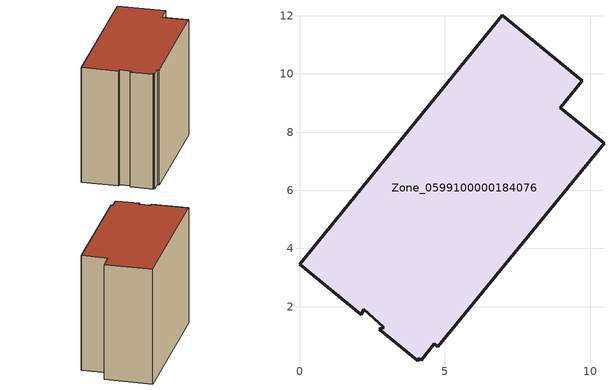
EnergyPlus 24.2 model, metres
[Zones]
Zone_0599100000184076
 floor ground (C_G): 4.18,0.16 4.11,0.22 4.07,0.14 2.75,1.22 2.9,1.3 2.21,1.91 2.12,1.73 0,3.46 6.97,12.02 9.73,9.77 8.97,8.84 10.47,7.62 4.75,0.62 4.64,0.72 z0
 wall outside (C_F): 6.97,12.02 0,3.46 2.12,1.73 2.21,1.91 2.9,1.3 2.75,1.22 4.07,0.14 4.11,0.22 4.18,0.16 4.64,0.72 4.75,0.62 10.47,7.62 8.97,8.84 9.73,9.77 6.97,12.02 z0:8.9
 roof outside (C_R): 4.11,0.22 4.18,0.16 4.64,0.72 4.75,0.62 10.47,7.62 8.97,8.84 9.73,9.77 6.97,12.02 0,3.46 2.12,1.73 2.21,1.91 2.9,1.3 2.75,1.22 4.07,0.14 z8.9
[BUILDING]
Pand.0599100000184076: North Axis=0; Terrain=City; Loads Convergence Tolerance Value=0.04; Temperature Convergence Tolerance Value=0.4; Solar Distribution=FullExterior; Maximum Number of Warmup Days=25; Minimum Number of Warmup Days=1
[Site:Location]
Rotterdam.The.Hague.AP_ZH_NLD Design_Conditions: Latitude=51.96; Longitude=4.45; Time Zone=1; Elevation=-4.5
[SITE:GROUNDTEMPERATURE:BUILDINGSURFACE]
18, 18, 18, 18, 18, 18, 18, 18, 18, 18, 18, 18
[MATERIAL] Thermal Absorptance=0.9; Solar Absorptance=0.7; Visible Absorptance=0.7
Name | Roughness | Thickness | Conductivity | Density | Specific Heat
G.TC.1946 | MediumSmooth | 0.15 | 1 | 540 | 1210
F.TC.1946 | Rough | 0.3 | 0.857143 | 1920 | 840
R.TC.1946 | MediumRough | 0.2 | 0.909091 | 1500 | 1000
[CONSTRUCTION]
C_G: G.TC.1946
C_F: F.TC.1946
C_R: R.TC.1946
[ZONE]
Zone_0599100000184076: Type=1; Multiplier=1; Ceiling Height=Autocalculate; Volume=Autocalculate; Floor Area=autocalculate; Part of Total Floor Area=Yes
[ZONEINFILTRATION:DESIGNFLOWRATE]
Infil_Zone_0599100000184076: Zone or ZoneList or Space or SpaceList=Zone_0599100000184076; Schedule=AlwaysOn; Design Flow Rate Calculation Method=Flow/Area; Flow Rate per Floor Area=0.003; Constant Term Coefficient=1; Temperature Term Coefficient=0; Velocity Term Coefficient=0; Velocity Squared Term Coefficient=0
[HVACTEMPLATE:ZONE:IDEALLOADSAIRSYSTEM]
Zone_0599100000184076: Maximum Heating Supply Air Temperature=50; Minimum Cooling Supply Air Temperature=13; Maximum Heating Supply Air Humidity Ratio=0.0156; Minimum Cooling Supply Air Humidity Ratio=0.0077; Heating Limit=NoLimit; Cooling Limit=NoLimit; Dehumidification Control Type=ConstantSensibleHeatRatio; Cooling Sensible Heat Ratio=0.7; Dehumidification Setpoint=60; Humidification Control Type=None; Humidification Setpoint=30; Outdoor Air Method=None; Outdoor Air Flow Rate per Person=0.00944; Outdoor Air Flow Rate per Zone Floor Area=0; Outdoor Air Flow Rate per Zone=0; Demand Controlled Ventilation Type=None; Outdoor Air Economizer Type=NoEconomizer; Heat Recovery Type=None; Sensible Heat Recovery Effectiveness=0.7; Latent Heat Recovery Effectiveness=0.65
[ZONECONTROL:THERMOSTAT]
ThermostatControl_Zone_0599100000184076: Zone or ZoneList=Zone_0599100000184076; Control Type Schedule=DualSetpointControlType; Control 1=Thermostat_Zone_0599100000184076; Temperature Difference Between Cutout And Setpoint=0
[THERMOSTATSETPOINT:DUALSETPOINT]
Thermostat_Zone_0599100000184076: Heating Setpoint Temperature Schedule=HeatingSetpoint_Zone_0599100000184076; Cooling Setpoint Temperature Schedule=CoolingSetpoint_Zone_0599100000184076
[SCHEDULE:COMPACT]
HeatingSetpoint_Zone_0599100000184076: Through: 12/31, For: AllDays, Until: 24:00, 21
CoolingSetpoint_Zone_0599100000184076: Through: 12/31, For: AllDays, Until: 24:00, 24
DualSetpointControlType: Through: 12/31, For: AllDays, Until: 24:00, 4
AlwaysOn: Through: 12/31, For: AllDays, Until: 24:00, 1
